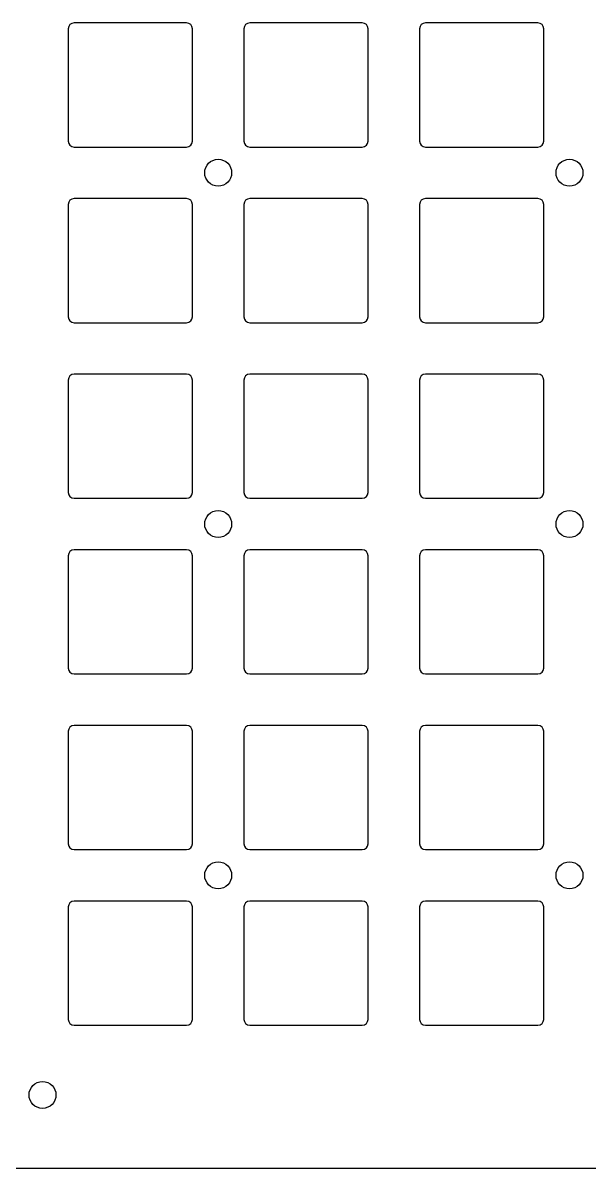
# Model space of a CAD drawing. Header units: millimetres. Extents: x -12 to 188, y -12 to 188.
# Drawn here: x 85.8 to 134.2, y -12.5 to 85.3 of the extents above; entities that cross this region are included whole.
import ezdxf

# ---------------------------------------------------------------- set-up
doc = ezdxf.new("R2010")
doc.units = ezdxf.units.MM
doc.layers.add('Body', color=7, linetype='CONTINUOUS')

msp = doc.modelspace()

# ---------------------------------------------------------------- linework, layer by layer
at = {"layer": 'Body'}
for p, q in [((99.8, 85.3), (90.2, 85.3)), ((99.8, 85.3, -3), (90.2, 85.3, -3)), ((90.2, 85.3), (90.2, 85.3, -3)), ((99.8, 85.3), (90.2, 85.3)), ((90.2, 85.3), (90.2, 85.3, -3)), ((99.8, 85.3, -3), (90.2, 85.3, -3)), ((99.8, 85.3), (99.8, 85.3, -3)), ((99.8, 85.3), (99.8, 85.3, -3)), ((114.8, 85.3), (105.2, 85.3)), ((114.8, 85.3, -3), (105.2, 85.3, -3)), ((105.2, 85.3), (105.2, 85.3, -3)), ((114.8, 85.3), (105.2, 85.3)), ((105.2, 85.3), (105.2, 85.3, -3)), ((114.8, 85.3, -3), (105.2, 85.3, -3)), ((114.8, 85.3), (114.8, 85.3, -3)), ((114.8, 85.3), (114.8, 85.3, -3)), ((129.8, 85.3), (120.2, 85.3)), ((129.8, 85.3, -3), (120.2, 85.3, -3)), ((120.2, 85.3), (120.2, 85.3, -3)), ((129.8, 85.3), (120.2, 85.3)), ((120.2, 85.3), (120.2, 85.3, -3)), ((129.8, 85.3, -3), (120.2, 85.3, -3)), ((129.8, 85.3), (129.8, 85.3, -3)), ((129.8, 85.3), (129.8, 85.3, -3)), ((89.7, 84.8), (89.7, 75.2)), ((89.7, 84.8, -3), (89.7, 75.2, -3)), ((89.7, 84.8), (89.7, 75.2)), ((89.7, 84.8, -3), (89.7, 75.2, -3)), ((89.7, 84.8), (89.7, 84.8, -3)), ((89.7, 84.8), (89.7, 84.8, -3)), ((100.3, 75.2), (100.3, 84.8)), ((100.3, 75.2, -3), (100.3, 84.8, -3)), ((100.3, 75.2), (100.3, 84.8)), ((100.3, 84.8), (100.3, 84.8, -3)), ((100.3, 75.2, -3), (100.3, 84.8, -3)), ((100.3, 84.8), (100.3, 84.8, -3)), ((104.7, 84.8), (104.7, 75.2)), ((104.7, 84.8, -3), (104.7, 75.2, -3)), ((104.7, 84.8), (104.7, 75.2)), ((104.7, 84.8, -3), (104.7, 75.2, -3)), ((104.7, 84.8), (104.7, 84.8, -3)), ((104.7, 84.8), (104.7, 84.8, -3)), ((115.3, 75.2), (115.3, 84.8)), ((115.3, 75.2, -3), (115.3, 84.8, -3)), ((115.3, 75.2), (115.3, 84.8)), ((115.3, 84.8), (115.3, 84.8, -3)), ((115.3, 75.2, -3), (115.3, 84.8, -3)), ((115.3, 84.8), (115.3, 84.8, -3)), ((119.7, 84.8), (119.7, 75.2)), ((119.7, 84.8, -3), (119.7, 75.2, -3)), ((119.7, 84.8), (119.7, 75.2)), ((119.7, 84.8, -3), (119.7, 75.2, -3)), ((119.7, 84.8), (119.7, 84.8, -3)), ((119.7, 84.8), (119.7, 84.8, -3)), ((130.3, 75.2), (130.3, 84.8)), ((130.3, 75.2, -3), (130.3, 84.8, -3)), ((130.3, 75.2), (130.3, 84.8)), ((130.3, 84.8), (130.3, 84.8, -3)), ((130.3, 75.2, -3), (130.3, 84.8, -3)), ((130.3, 84.8), (130.3, 84.8, -3)), ((89.7, 75.2), (89.7, 75.2, -3)), ((89.7, 75.2), (89.7, 75.2, -3)), ((90.2, 74.7), (99.8, 74.7)), ((90.2, 74.7, -3), (99.8, 74.7, -3)), ((90.2, 74.7), (99.8, 74.7)), ((90.2, 74.7, -3), (99.8, 74.7, -3)), ((90.2, 74.7), (90.2, 74.7, -3)), ((90.2, 74.7), (90.2, 74.7, -3)), ((99.8, 74.7), (99.8, 74.7, -3)), ((99.8, 74.7), (99.8, 74.7, -3)), ((100.3, 75.2), (100.3, 75.2, -3)), ((100.3, 75.2), (100.3, 75.2, -3)), ((104.7, 75.2), (104.7, 75.2, -3)), ((104.7, 75.2), (104.7, 75.2, -3)), ((105.2, 74.7), (114.8, 74.7)), ((105.2, 74.7, -3), (114.8, 74.7, -3)), ((105.2, 74.7), (114.8, 74.7)), ((105.2, 74.7, -3), (114.8, 74.7, -3)), ((105.2, 74.7), (105.2, 74.7, -3)), ((105.2, 74.7), (105.2, 74.7, -3)), ((114.8, 74.7), (114.8, 74.7, -3)), ((114.8, 74.7), (114.8, 74.7, -3)), ((115.3, 75.2), (115.3, 75.2, -3)), ((115.3, 75.2), (115.3, 75.2, -3)), ((119.7, 75.2), (119.7, 75.2, -3)), ((119.7, 75.2), (119.7, 75.2, -3)), ((120.2, 74.7), (129.8, 74.7)), ((120.2, 74.7, -3), (129.8, 74.7, -3)), ((120.2, 74.7), (129.8, 74.7)), ((120.2, 74.7, -3), (129.8, 74.7, -3)), ((120.2, 74.7), (120.2, 74.7, -3)), ((120.2, 74.7), (120.2, 74.7, -3)), ((129.8, 74.7), (129.8, 74.7, -3)), ((129.8, 74.7), (129.8, 74.7, -3)), ((130.3, 75.2), (130.3, 75.2, -3)), ((130.3, 75.2), (130.3, 75.2, -3)), ((103.65, 72.5), (103.65, 72.5, -3)), ((103.65, 72.5), (103.65, 72.5, -3)), ((133.65, 72.5), (133.65, 72.5, -3)), ((133.65, 72.5), (133.65, 72.5, -3)), ((89.7, 69.8), (89.7, 60.2)), ((89.7, 69.8, -3), (89.7, 60.2, -3)), ((89.7, 69.8), (89.7, 60.2)), ((89.7, 69.8, -3), (89.7, 60.2, -3)), ((89.7, 69.8), (89.7, 69.8, -3)), ((89.7, 69.8), (89.7, 69.8, -3)), ((99.8, 70.3), (90.2, 70.3)), ((99.8, 70.3, -3), (90.2, 70.3, -3)), ((90.2, 70.3), (90.2, 70.3, -3)), ((99.8, 70.3), (90.2, 70.3)), ((90.2, 70.3), (90.2, 70.3, -3)), ((99.8, 70.3, -3), (90.2, 70.3, -3)), ((99.8, 70.3), (99.8, 70.3, -3)), ((99.8, 70.3), (99.8, 70.3, -3)), ((100.3, 60.2), (100.3, 69.8)), ((100.3, 60.2, -3), (100.3, 69.8, -3)), ((100.3, 60.2), (100.3, 69.8)), ((100.3, 69.8), (100.3, 69.8, -3)), ((100.3, 60.2, -3), (100.3, 69.8, -3)), ((100.3, 69.8), (100.3, 69.8, -3)), ((104.7, 69.8), (104.7, 60.2)), ((104.7, 69.8, -3), (104.7, 60.2, -3)), ((104.7, 69.8), (104.7, 60.2)), ((104.7, 69.8, -3), (104.7, 60.2, -3)), ((104.7, 69.8), (104.7, 69.8, -3)), ((104.7, 69.8), (104.7, 69.8, -3)), ((114.8, 70.3), (105.2, 70.3)), ((114.8, 70.3, -3), (105.2, 70.3, -3)), ((105.2, 70.3), (105.2, 70.3, -3)), ((114.8, 70.3), (105.2, 70.3)), ((105.2, 70.3), (105.2, 70.3, -3)), ((114.8, 70.3, -3), (105.2, 70.3, -3)), ((114.8, 70.3), (114.8, 70.3, -3)), ((114.8, 70.3), (114.8, 70.3, -3)), ((115.3, 60.2), (115.3, 69.8)), ((115.3, 60.2, -3), (115.3, 69.8, -3)), ((115.3, 60.2), (115.3, 69.8)), ((115.3, 69.8), (115.3, 69.8, -3)), ((115.3, 60.2, -3), (115.3, 69.8, -3)), ((115.3, 69.8), (115.3, 69.8, -3)), ((119.7, 69.8), (119.7, 60.2)), ((119.7, 69.8, -3), (119.7, 60.2, -3)), ((119.7, 69.8), (119.7, 60.2)), ((119.7, 69.8, -3), (119.7, 60.2, -3)), ((119.7, 69.8), (119.7, 69.8, -3)), ((119.7, 69.8), (119.7, 69.8, -3)), ((129.8, 70.3), (120.2, 70.3)), ((129.8, 70.3, -3), (120.2, 70.3, -3)), ((120.2, 70.3), (120.2, 70.3, -3)), ((129.8, 70.3), (120.2, 70.3)), ((120.2, 70.3), (120.2, 70.3, -3)), ((129.8, 70.3, -3), (120.2, 70.3, -3)), ((129.8, 70.3), (129.8, 70.3, -3)), ((129.8, 70.3), (129.8, 70.3, -3)), ((130.3, 60.2), (130.3, 69.8)), ((130.3, 60.2, -3), (130.3, 69.8, -3)), ((130.3, 60.2), (130.3, 69.8)), ((130.3, 69.8), (130.3, 69.8, -3)), ((130.3, 60.2, -3), (130.3, 69.8, -3)), ((130.3, 69.8), (130.3, 69.8, -3)), ((89.7, 60.2), (89.7, 60.2, -3)), ((89.7, 60.2), (89.7, 60.2, -3)), ((90.2, 59.7), (99.8, 59.7)), ((90.2, 59.7, -3), (99.8, 59.7, -3)), ((90.2, 59.7), (99.8, 59.7)), ((90.2, 59.7, -3), (99.8, 59.7, -3)), ((90.2, 59.7), (90.2, 59.7, -3)), ((90.2, 59.7), (90.2, 59.7, -3)), ((99.8, 59.7), (99.8, 59.7, -3)), ((99.8, 59.7), (99.8, 59.7, -3)), ((100.3, 60.2), (100.3, 60.2, -3)), ((100.3, 60.2), (100.3, 60.2, -3)), ((104.7, 60.2), (104.7, 60.2, -3)), ((104.7, 60.2), (104.7, 60.2, -3)), ((105.2, 59.7), (114.8, 59.7)), ((105.2, 59.7, -3), (114.8, 59.7, -3)), ((105.2, 59.7), (114.8, 59.7)), ((105.2, 59.7, -3), (114.8, 59.7, -3)), ((105.2, 59.7), (105.2, 59.7, -3)), ((105.2, 59.7), (105.2, 59.7, -3)), ((114.8, 59.7), (114.8, 59.7, -3)), ((114.8, 59.7), (114.8, 59.7, -3)), ((115.3, 60.2), (115.3, 60.2, -3)), ((115.3, 60.2), (115.3, 60.2, -3)), ((119.7, 60.2), (119.7, 60.2, -3)), ((119.7, 60.2), (119.7, 60.2, -3)), ((120.2, 59.7), (129.8, 59.7)), ((120.2, 59.7, -3), (129.8, 59.7, -3)), ((120.2, 59.7), (129.8, 59.7)), ((120.2, 59.7, -3), (129.8, 59.7, -3)), ((120.2, 59.7), (120.2, 59.7, -3)), ((120.2, 59.7), (120.2, 59.7, -3)), ((129.8, 59.7), (129.8, 59.7, -3)), ((129.8, 59.7), (129.8, 59.7, -3)), ((130.3, 60.2), (130.3, 60.2, -3)), ((130.3, 60.2), (130.3, 60.2, -3)), ((89.7, 54.8), (89.7, 45.2)), ((89.7, 54.8, -3), (89.7, 45.2, -3)), ((89.7, 54.8), (89.7, 45.2)), ((89.7, 54.8, -3), (89.7, 45.2, -3)), ((89.7, 54.8), (89.7, 54.8, -3)), ((89.7, 54.8), (89.7, 54.8, -3)), ((99.8, 55.3), (90.2, 55.3)), ((99.8, 55.3, -3), (90.2, 55.3, -3)), ((90.2, 55.3), (90.2, 55.3, -3)), ((99.8, 55.3), (90.2, 55.3)), ((90.2, 55.3), (90.2, 55.3, -3)), ((99.8, 55.3, -3), (90.2, 55.3, -3)), ((99.8, 55.3), (99.8, 55.3, -3)), ((99.8, 55.3), (99.8, 55.3, -3)), ((100.3, 45.2), (100.3, 54.8)), ((100.3, 45.2, -3), (100.3, 54.8, -3)), ((100.3, 45.2), (100.3, 54.8)), ((100.3, 54.8), (100.3, 54.8, -3)), ((100.3, 45.2, -3), (100.3, 54.8, -3)), ((100.3, 54.8), (100.3, 54.8, -3)), ((104.7, 54.8), (104.7, 45.2)), ((104.7, 54.8, -3), (104.7, 45.2, -3)), ((104.7, 54.8), (104.7, 45.2)), ((104.7, 54.8, -3), (104.7, 45.2, -3)), ((104.7, 54.8), (104.7, 54.8, -3)), ((104.7, 54.8), (104.7, 54.8, -3)), ((114.8, 55.3), (105.2, 55.3)), ((114.8, 55.3, -3), (105.2, 55.3, -3)), ((105.2, 55.3), (105.2, 55.3, -3)), ((114.8, 55.3), (105.2, 55.3)), ((105.2, 55.3), (105.2, 55.3, -3)), ((114.8, 55.3, -3), (105.2, 55.3, -3)), ((114.8, 55.3), (114.8, 55.3, -3)), ((114.8, 55.3), (114.8, 55.3, -3)), ((115.3, 45.2), (115.3, 54.8)), ((115.3, 45.2, -3), (115.3, 54.8, -3)), ((115.3, 45.2), (115.3, 54.8)), ((115.3, 54.8), (115.3, 54.8, -3)), ((115.3, 45.2, -3), (115.3, 54.8, -3)), ((115.3, 54.8), (115.3, 54.8, -3)), ((119.7, 54.8), (119.7, 45.2)), ((119.7, 54.8, -3), (119.7, 45.2, -3)), ((119.7, 54.8), (119.7, 45.2)), ((119.7, 54.8, -3), (119.7, 45.2, -3)), ((119.7, 54.8), (119.7, 54.8, -3)), ((119.7, 54.8), (119.7, 54.8, -3)), ((129.8, 55.3), (120.2, 55.3)), ((129.8, 55.3, -3), (120.2, 55.3, -3)), ((120.2, 55.3), (120.2, 55.3, -3)), ((129.8, 55.3), (120.2, 55.3)), ((120.2, 55.3), (120.2, 55.3, -3)), ((129.8, 55.3, -3), (120.2, 55.3, -3)), ((129.8, 55.3), (129.8, 55.3, -3)), ((129.8, 55.3), (129.8, 55.3, -3)), ((130.3, 45.2), (130.3, 54.8)), ((130.3, 45.2, -3), (130.3, 54.8, -3)), ((130.3, 45.2), (130.3, 54.8)), ((130.3, 54.8), (130.3, 54.8, -3)), ((130.3, 45.2, -3), (130.3, 54.8, -3)), ((130.3, 54.8), (130.3, 54.8, -3)), ((89.7, 45.2), (89.7, 45.2, -3)), ((89.7, 45.2), (89.7, 45.2, -3)), ((100.3, 45.2), (100.3, 45.2, -3)), ((100.3, 45.2), (100.3, 45.2, -3)), ((104.7, 45.2), (104.7, 45.2, -3)), ((104.7, 45.2), (104.7, 45.2, -3)), ((115.3, 45.2), (115.3, 45.2, -3)), ((115.3, 45.2), (115.3, 45.2, -3)), ((119.7, 45.2), (119.7, 45.2, -3)), ((119.7, 45.2), (119.7, 45.2, -3)), ((130.3, 45.2), (130.3, 45.2, -3)), ((130.3, 45.2), (130.3, 45.2, -3)), ((90.2, 44.7), (99.8, 44.7)), ((90.2, 44.7, -3), (99.8, 44.7, -3)), ((90.2, 44.7), (99.8, 44.7)), ((90.2, 44.7, -3), (99.8, 44.7, -3)), ((90.2, 44.7), (90.2, 44.7, -3)), ((90.2, 44.7), (90.2, 44.7, -3)), ((99.8, 44.7), (99.8, 44.7, -3)), ((99.8, 44.7), (99.8, 44.7, -3)), ((105.2, 44.7), (114.8, 44.7)), ((105.2, 44.7, -3), (114.8, 44.7, -3)), ((105.2, 44.7), (114.8, 44.7)), ((105.2, 44.7, -3), (114.8, 44.7, -3)), ((105.2, 44.7), (105.2, 44.7, -3)), ((105.2, 44.7), (105.2, 44.7, -3)), ((114.8, 44.7), (114.8, 44.7, -3)), ((114.8, 44.7), (114.8, 44.7, -3)), ((120.2, 44.7), (129.8, 44.7)), ((120.2, 44.7, -3), (129.8, 44.7, -3)), ((120.2, 44.7), (129.8, 44.7)), ((120.2, 44.7, -3), (129.8, 44.7, -3)), ((120.2, 44.7), (120.2, 44.7, -3)), ((120.2, 44.7), (120.2, 44.7, -3)), ((129.8, 44.7), (129.8, 44.7, -3)), ((129.8, 44.7), (129.8, 44.7, -3)), ((103.65, 42.5), (103.65, 42.5, -3)), ((103.65, 42.5), (103.65, 42.5, -3)), ((133.65, 42.5), (133.65, 42.5, -3)), ((133.65, 42.5), (133.65, 42.5, -3)), ((99.8, 40.3), (90.2, 40.3)), ((99.8, 40.3, -3), (90.2, 40.3, -3)), ((90.2, 40.3), (90.2, 40.3, -3)), ((99.8, 40.3), (90.2, 40.3)), ((90.2, 40.3), (90.2, 40.3, -3)), ((99.8, 40.3, -3), (90.2, 40.3, -3)), ((99.8, 40.3), (99.8, 40.3, -3)), ((99.8, 40.3), (99.8, 40.3, -3)), ((114.8, 40.3), (105.2, 40.3)), ((114.8, 40.3, -3), (105.2, 40.3, -3)), ((105.2, 40.3), (105.2, 40.3, -3)), ((114.8, 40.3), (105.2, 40.3)), ((105.2, 40.3), (105.2, 40.3, -3)), ((114.8, 40.3, -3), (105.2, 40.3, -3)), ((114.8, 40.3), (114.8, 40.3, -3)), ((114.8, 40.3), (114.8, 40.3, -3)), ((129.8, 40.3), (120.2, 40.3)), ((129.8, 40.3, -3), (120.2, 40.3, -3)), ((120.2, 40.3), (120.2, 40.3, -3)), ((129.8, 40.3), (120.2, 40.3)), ((120.2, 40.3), (120.2, 40.3, -3)), ((129.8, 40.3, -3), (120.2, 40.3, -3)), ((129.8, 40.3), (129.8, 40.3, -3)), ((129.8, 40.3), (129.8, 40.3, -3)), ((89.7, 39.8), (89.7, 30.2)), ((89.7, 39.8, -3), (89.7, 30.2, -3)), ((89.7, 39.8), (89.7, 30.2)), ((89.7, 39.8, -3), (89.7, 30.2, -3)), ((89.7, 39.8), (89.7, 39.8, -3)), ((89.7, 39.8), (89.7, 39.8, -3)), ((100.3, 30.2), (100.3, 39.8)), ((100.3, 30.2, -3), (100.3, 39.8, -3)), ((100.3, 30.2), (100.3, 39.8)), ((100.3, 39.8), (100.3, 39.8, -3)), ((100.3, 30.2, -3), (100.3, 39.8, -3)), ((100.3, 39.8), (100.3, 39.8, -3)), ((104.7, 39.8), (104.7, 30.2)), ((104.7, 39.8, -3), (104.7, 30.2, -3)), ((104.7, 39.8), (104.7, 30.2)), ((104.7, 39.8, -3), (104.7, 30.2, -3)), ((104.7, 39.8), (104.7, 39.8, -3)), ((104.7, 39.8), (104.7, 39.8, -3)), ((115.3, 30.2), (115.3, 39.8)), ((115.3, 30.2, -3), (115.3, 39.8, -3)), ((115.3, 30.2), (115.3, 39.8)), ((115.3, 39.8), (115.3, 39.8, -3)), ((115.3, 30.2, -3), (115.3, 39.8, -3)), ((115.3, 39.8), (115.3, 39.8, -3)), ((119.7, 39.8), (119.7, 30.2)), ((119.7, 39.8, -3), (119.7, 30.2, -3)), ((119.7, 39.8), (119.7, 30.2)), ((119.7, 39.8, -3), (119.7, 30.2, -3)), ((119.7, 39.8), (119.7, 39.8, -3)), ((119.7, 39.8), (119.7, 39.8, -3)), ((130.3, 30.2), (130.3, 39.8)), ((130.3, 30.2, -3), (130.3, 39.8, -3)), ((130.3, 30.2), (130.3, 39.8)), ((130.3, 39.8), (130.3, 39.8, -3)), ((130.3, 30.2, -3), (130.3, 39.8, -3)), ((130.3, 39.8), (130.3, 39.8, -3)), ((89.7, 30.2), (89.7, 30.2, -3)), ((89.7, 30.2), (89.7, 30.2, -3)), ((90.2, 29.7), (99.8, 29.7)), ((90.2, 29.7, -3), (99.8, 29.7, -3)), ((90.2, 29.7), (99.8, 29.7)), ((90.2, 29.7, -3), (99.8, 29.7, -3)), ((90.2, 29.7), (90.2, 29.7, -3)), ((90.2, 29.7), (90.2, 29.7, -3)), ((99.8, 29.7), (99.8, 29.7, -3)), ((99.8, 29.7), (99.8, 29.7, -3)), ((100.3, 30.2), (100.3, 30.2, -3)), ((100.3, 30.2), (100.3, 30.2, -3)), ((104.7, 30.2), (104.7, 30.2, -3)), ((104.7, 30.2), (104.7, 30.2, -3)), ((105.2, 29.7), (114.8, 29.7)), ((105.2, 29.7, -3), (114.8, 29.7, -3)), ((105.2, 29.7), (114.8, 29.7)), ((105.2, 29.7, -3), (114.8, 29.7, -3)), ((105.2, 29.7), (105.2, 29.7, -3)), ((105.2, 29.7), (105.2, 29.7, -3)), ((114.8, 29.7), (114.8, 29.7, -3)), ((114.8, 29.7), (114.8, 29.7, -3)), ((115.3, 30.2), (115.3, 30.2, -3)), ((115.3, 30.2), (115.3, 30.2, -3)), ((119.7, 30.2), (119.7, 30.2, -3)), ((119.7, 30.2), (119.7, 30.2, -3)), ((120.2, 29.7), (129.8, 29.7)), ((120.2, 29.7, -3), (129.8, 29.7, -3)), ((120.2, 29.7), (129.8, 29.7)), ((120.2, 29.7, -3), (129.8, 29.7, -3)), ((120.2, 29.7), (120.2, 29.7, -3)), ((120.2, 29.7), (120.2, 29.7, -3)), ((129.8, 29.7), (129.8, 29.7, -3)), ((129.8, 29.7), (129.8, 29.7, -3)), ((130.3, 30.2), (130.3, 30.2, -3)), ((130.3, 30.2), (130.3, 30.2, -3)), ((89.7, 24.8), (89.7, 15.2)), ((89.7, 24.8, -3), (89.7, 15.2, -3)), ((89.7, 24.8), (89.7, 15.2)), ((89.7, 24.8, -3), (89.7, 15.2, -3)), ((89.7, 24.8), (89.7, 24.8, -3)), ((89.7, 24.8), (89.7, 24.8, -3)), ((99.8, 25.3), (90.2, 25.3)), ((99.8, 25.3, -3), (90.2, 25.3, -3)), ((90.2, 25.3), (90.2, 25.3, -3)), ((99.8, 25.3), (90.2, 25.3)), ((90.2, 25.3), (90.2, 25.3, -3)), ((99.8, 25.3, -3), (90.2, 25.3, -3)), ((99.8, 25.3), (99.8, 25.3, -3)), ((99.8, 25.3), (99.8, 25.3, -3)), ((100.3, 15.2), (100.3, 24.8)), ((100.3, 15.2, -3), (100.3, 24.8, -3)), ((100.3, 15.2), (100.3, 24.8)), ((100.3, 24.8), (100.3, 24.8, -3)), ((100.3, 15.2, -3), (100.3, 24.8, -3)), ((100.3, 24.8), (100.3, 24.8, -3)), ((104.7, 24.8), (104.7, 15.2)), ((104.7, 24.8, -3), (104.7, 15.2, -3)), ((104.7, 24.8), (104.7, 15.2)), ((104.7, 24.8, -3), (104.7, 15.2, -3)), ((104.7, 24.8), (104.7, 24.8, -3)), ((104.7, 24.8), (104.7, 24.8, -3)), ((114.8, 25.3), (105.2, 25.3)), ((114.8, 25.3, -3), (105.2, 25.3, -3)), ((105.2, 25.3), (105.2, 25.3, -3)), ((114.8, 25.3), (105.2, 25.3)), ((105.2, 25.3), (105.2, 25.3, -3)), ((114.8, 25.3, -3), (105.2, 25.3, -3)), ((114.8, 25.3), (114.8, 25.3, -3)), ((114.8, 25.3), (114.8, 25.3, -3)), ((115.3, 15.2), (115.3, 24.8)), ((115.3, 15.2, -3), (115.3, 24.8, -3)), ((115.3, 15.2), (115.3, 24.8)), ((115.3, 24.8), (115.3, 24.8, -3)), ((115.3, 15.2, -3), (115.3, 24.8, -3)), ((115.3, 24.8), (115.3, 24.8, -3)), ((119.7, 24.8), (119.7, 15.2)), ((119.7, 24.8, -3), (119.7, 15.2, -3)), ((119.7, 24.8), (119.7, 15.2)), ((119.7, 24.8, -3), (119.7, 15.2, -3)), ((119.7, 24.8), (119.7, 24.8, -3)), ((119.7, 24.8), (119.7, 24.8, -3)), ((129.8, 25.3), (120.2, 25.3)), ((129.8, 25.3, -3), (120.2, 25.3, -3)), ((120.2, 25.3), (120.2, 25.3, -3)), ((129.8, 25.3), (120.2, 25.3)), ((120.2, 25.3), (120.2, 25.3, -3)), ((129.8, 25.3, -3), (120.2, 25.3, -3)), ((129.8, 25.3), (129.8, 25.3, -3)), ((129.8, 25.3), (129.8, 25.3, -3)), ((130.3, 15.2), (130.3, 24.8)), ((130.3, 15.2, -3), (130.3, 24.8, -3)), ((130.3, 15.2), (130.3, 24.8)), ((130.3, 24.8), (130.3, 24.8, -3)), ((130.3, 15.2, -3), (130.3, 24.8, -3)), ((130.3, 24.8), (130.3, 24.8, -3)), ((89.7, 15.2), (89.7, 15.2, -3)), ((89.7, 15.2), (89.7, 15.2, -3)), ((90.2, 14.7), (99.8, 14.7)), ((90.2, 14.7, -3), (99.8, 14.7, -3)), ((90.2, 14.7), (99.8, 14.7)), ((90.2, 14.7, -3), (99.8, 14.7, -3)), ((90.2, 14.7), (90.2, 14.7, -3)), ((90.2, 14.7), (90.2, 14.7, -3)), ((99.8, 14.7), (99.8, 14.7, -3)), ((99.8, 14.7), (99.8, 14.7, -3)), ((100.3, 15.2), (100.3, 15.2, -3)), ((100.3, 15.2), (100.3, 15.2, -3)), ((104.7, 15.2), (104.7, 15.2, -3)), ((104.7, 15.2), (104.7, 15.2, -3)), ((105.2, 14.7), (114.8, 14.7)), ((105.2, 14.7, -3), (114.8, 14.7, -3)), ((105.2, 14.7), (114.8, 14.7)), ((105.2, 14.7, -3), (114.8, 14.7, -3)), ((105.2, 14.7), (105.2, 14.7, -3)), ((105.2, 14.7), (105.2, 14.7, -3)), ((114.8, 14.7), (114.8, 14.7, -3)), ((114.8, 14.7), (114.8, 14.7, -3)), ((115.3, 15.2), (115.3, 15.2, -3)), ((115.3, 15.2), (115.3, 15.2, -3)), ((119.7, 15.2), (119.7, 15.2, -3)), ((119.7, 15.2), (119.7, 15.2, -3)), ((120.2, 14.7), (129.8, 14.7)), ((120.2, 14.7, -3), (129.8, 14.7, -3)), ((120.2, 14.7), (129.8, 14.7)), ((120.2, 14.7, -3), (129.8, 14.7, -3)), ((120.2, 14.7), (120.2, 14.7, -3)), ((120.2, 14.7), (120.2, 14.7, -3)), ((129.8, 14.7), (129.8, 14.7, -3)), ((129.8, 14.7), (129.8, 14.7, -3)), ((130.3, 15.2), (130.3, 15.2, -3)), ((130.3, 15.2), (130.3, 15.2, -3)), ((103.65, 12.5), (103.65, 12.5, -3)), ((103.65, 12.5), (103.65, 12.5, -3)), ((133.65, 12.5), (133.65, 12.5, -3)), ((133.65, 12.5), (133.65, 12.5, -3)), ((89.7, 9.8), (89.7, 0.2)), ((89.7, 9.8, -3), (89.7, 0.2, -3)), ((89.7, 9.8), (89.7, 0.2)), ((89.7, 9.8, -3), (89.7, 0.2, -3)), ((89.7, 9.8), (89.7, 9.8, -3)), ((89.7, 9.8), (89.7, 9.8, -3)), ((99.8, 10.3), (90.2, 10.3)), ((99.8, 10.3, -3), (90.2, 10.3, -3)), ((90.2, 10.3), (90.2, 10.3, -3)), ((99.8, 10.3), (90.2, 10.3)), ((90.2, 10.3), (90.2, 10.3, -3)), ((99.8, 10.3, -3), (90.2, 10.3, -3)), ((99.8, 10.3), (99.8, 10.3, -3)), ((99.8, 10.3), (99.8, 10.3, -3)), ((100.3, 0.2), (100.3, 9.8)), ((100.3, 0.2, -3), (100.3, 9.8, -3)), ((100.3, 0.2), (100.3, 9.8)), ((100.3, 9.8), (100.3, 9.8, -3)), ((100.3, 0.2, -3), (100.3, 9.8, -3)), ((100.3, 9.8), (100.3, 9.8, -3)), ((104.7, 9.8), (104.7, 0.2)), ((104.7, 9.8, -3), (104.7, 0.2, -3)), ((104.7, 9.8), (104.7, 0.2)), ((104.7, 9.8, -3), (104.7, 0.2, -3)), ((104.7, 9.8), (104.7, 9.8, -3)), ((104.7, 9.8), (104.7, 9.8, -3)), ((114.8, 10.3), (105.2, 10.3)), ((114.8, 10.3, -3), (105.2, 10.3, -3)), ((105.2, 10.3), (105.2, 10.3, -3)), ((114.8, 10.3), (105.2, 10.3)), ((105.2, 10.3), (105.2, 10.3, -3)), ((114.8, 10.3, -3), (105.2, 10.3, -3)), ((114.8, 10.3), (114.8, 10.3, -3)), ((114.8, 10.3), (114.8, 10.3, -3)), ((115.3, 0.2), (115.3, 9.8)), ((115.3, 0.2, -3), (115.3, 9.8, -3)), ((115.3, 0.2), (115.3, 9.8)), ((115.3, 9.8), (115.3, 9.8, -3)), ((115.3, 0.2, -3), (115.3, 9.8, -3)), ((115.3, 9.8), (115.3, 9.8, -3)), ((119.7, 9.8), (119.7, 0.2)), ((119.7, 9.8, -3), (119.7, 0.2, -3)), ((119.7, 9.8), (119.7, 0.2)), ((119.7, 9.8, -3), (119.7, 0.2, -3)), ((119.7, 9.8), (119.7, 9.8, -3)), ((119.7, 9.8), (119.7, 9.8, -3)), ((129.8, 10.3), (120.2, 10.3)), ((129.8, 10.3, -3), (120.2, 10.3, -3)), ((120.2, 10.3), (120.2, 10.3, -3)), ((129.8, 10.3), (120.2, 10.3)), ((120.2, 10.3), (120.2, 10.3, -3)), ((129.8, 10.3, -3), (120.2, 10.3, -3)), ((129.8, 10.3), (129.8, 10.3, -3)), ((129.8, 10.3), (129.8, 10.3, -3)), ((130.3, 0.2), (130.3, 9.8)), ((130.3, 0.2, -3), (130.3, 9.8, -3)), ((130.3, 0.2), (130.3, 9.8)), ((130.3, 9.8), (130.3, 9.8, -3)), ((130.3, 0.2, -3), (130.3, 9.8, -3)), ((130.3, 9.8), (130.3, 9.8, -3)), ((89.7, 0.2), (89.7, 0.2, -3)), ((89.7, 0.2), (89.7, 0.2, -3)), ((100.3, 0.2), (100.3, 0.2, -3)), ((100.3, 0.2), (100.3, 0.2, -3)), ((104.7, 0.2), (104.7, 0.2, -3)), ((104.7, 0.2), (104.7, 0.2, -3)), ((115.3, 0.2), (115.3, 0.2, -3)), ((115.3, 0.2), (115.3, 0.2, -3)), ((119.7, 0.2), (119.7, 0.2, -3)), ((119.7, 0.2), (119.7, 0.2, -3)), ((130.3, 0.2), (130.3, 0.2, -3)), ((130.3, 0.2), (130.3, 0.2, -3)), ((90.2, -0.3), (99.8, -0.3)), ((90.2, -0.3, -3), (99.8, -0.3, -3)), ((90.2, -0.3), (99.8, -0.3)), ((90.2, -0.3, -3), (99.8, -0.3, -3)), ((90.2, -0.3), (90.2, -0.3, -3)), ((90.2, -0.3), (90.2, -0.3, -3)), ((99.8, -0.3), (99.8, -0.3, -3)), ((99.8, -0.3), (99.8, -0.3, -3)), ((105.2, -0.3), (114.8, -0.3)), ((105.2, -0.3, -3), (114.8, -0.3, -3)), ((105.2, -0.3), (114.8, -0.3)), ((105.2, -0.3, -3), (114.8, -0.3, -3)), ((105.2, -0.3), (105.2, -0.3, -3)), ((105.2, -0.3), (105.2, -0.3, -3)), ((114.8, -0.3), (114.8, -0.3, -3)), ((114.8, -0.3), (114.8, -0.3, -3)), ((120.2, -0.3), (129.8, -0.3)), ((120.2, -0.3, -3), (129.8, -0.3, -3)), ((120.2, -0.3), (129.8, -0.3)), ((120.2, -0.3, -3), (129.8, -0.3, -3)), ((120.2, -0.3), (120.2, -0.3, -3)), ((120.2, -0.3), (120.2, -0.3, -3)), ((129.8, -0.3), (129.8, -0.3, -3)), ((129.8, -0.3), (129.8, -0.3, -3)), ((88.65, -6.25), (88.65, -6.25, -3)), ((88.65, -6.25), (88.65, -6.25, -3)), ((-6.25, -12.5), (181.25, -12.5)), ((-6.25, -12.5, -3), (181.25, -12.5, -3)), ((-6.25, -12.5), (181.25, -12.5)), ((-6.25, -12.5, -3), (181.25, -12.5, -3))]:
    msp.add_line(p, q, dxfattribs=at)
for centre in [(102.5, 72.5), (102.5, 72.5), (102.5, 72.5), (102.5, 72.5), (132.5, 72.5), (132.5, 72.5), (132.5, 72.5), (132.5, 72.5), (102.5, 42.5), (102.5, 42.5), (102.5, 42.5), (102.5, 42.5), (132.5, 42.5), (132.5, 42.5), (132.5, 42.5), (132.5, 42.5), (102.5, 12.5), (102.5, 12.5), (102.5, 12.5), (102.5, 12.5), (132.5, 12.5), (132.5, 12.5), (132.5, 12.5), (132.5, 12.5), (87.5, -6.25), (87.5, -6.25), (87.5, -6.25), (87.5, -6.25)]:
    msp.add_circle(centre, 1.15, dxfattribs=at)
for centre, start, end in [((90.2, 84.8), 90, 180), ((90.2, 84.8, -3), 90, 180), ((90.2, 84.8), 90, 180), ((90.2, 84.8, -3), 90, 180), ((99.8, 84.8), 0, 90), ((99.8, 84.8, -3), 0, 90), ((99.8, 84.8), 0, 90), ((99.8, 84.8, -3), 0, 90), ((105.2, 84.8), 90, 180), ((105.2, 84.8, -3), 90, 180), ((105.2, 84.8), 90, 180), ((105.2, 84.8, -3), 90, 180), ((114.8, 84.8), 0, 90), ((114.8, 84.8, -3), 0, 90), ((114.8, 84.8), 0, 90), ((114.8, 84.8, -3), 0, 90), ((120.2, 84.8), 90, 180), ((120.2, 84.8, -3), 90, 180), ((120.2, 84.8), 90, 180), ((120.2, 84.8, -3), 90, 180), ((129.8, 84.8), 0, 90), ((129.8, 84.8, -3), 0, 90), ((129.8, 84.8), 0, 90), ((129.8, 84.8, -3), 0, 90), ((90.2, 75.2), 180, -90), ((90.2, 75.2, -3), 180, -90), ((90.2, 75.2), 180, -90), ((90.2, 75.2, -3), 180, -90), ((99.8, 75.2), -90, 0), ((99.8, 75.2, -3), -90, 0), ((99.8, 75.2), -90, 0), ((99.8, 75.2, -3), -90, 0), ((105.2, 75.2), 180, -90), ((105.2, 75.2, -3), 180, -90), ((105.2, 75.2), 180, -90), ((105.2, 75.2, -3), 180, -90), ((114.8, 75.2), -90, 0), ((114.8, 75.2, -3), -90, 0), ((114.8, 75.2), -90, 0), ((114.8, 75.2, -3), -90, 0), ((120.2, 75.2), 180, -90), ((120.2, 75.2, -3), 180, -90), ((120.2, 75.2), 180, -90), ((120.2, 75.2, -3), 180, -90), ((129.8, 75.2), -90, 0), ((129.8, 75.2, -3), -90, 0), ((129.8, 75.2), -90, 0), ((129.8, 75.2, -3), -90, 0), ((90.2, 69.8), 90, 180), ((90.2, 69.8, -3), 90, 180), ((90.2, 69.8), 90, 180), ((90.2, 69.8, -3), 90, 180), ((99.8, 69.8), 0, 90), ((99.8, 69.8, -3), 0, 90), ((99.8, 69.8), 0, 90), ((99.8, 69.8, -3), 0, 90), ((105.2, 69.8), 90, 180), ((105.2, 69.8, -3), 90, 180), ((105.2, 69.8), 90, 180), ((105.2, 69.8, -3), 90, 180), ((114.8, 69.8), 0, 90), ((114.8, 69.8, -3), 0, 90), ((114.8, 69.8), 0, 90), ((114.8, 69.8, -3), 0, 90), ((120.2, 69.8), 90, 180), ((120.2, 69.8, -3), 90, 180), ((120.2, 69.8), 90, 180), ((120.2, 69.8, -3), 90, 180), ((129.8, 69.8), 0, 90), ((129.8, 69.8, -3), 0, 90), ((129.8, 69.8), 0, 90), ((129.8, 69.8, -3), 0, 90), ((90.2, 60.2), 180, -90), ((90.2, 60.2, -3), 180, -90), ((90.2, 60.2), 180, -90), ((90.2, 60.2, -3), 180, -90), ((99.8, 60.2), -90, 0), ((99.8, 60.2, -3), -90, 0), ((99.8, 60.2), -90, 0), ((99.8, 60.2, -3), -90, 0), ((105.2, 60.2), 180, -90), ((105.2, 60.2, -3), 180, -90), ((105.2, 60.2), 180, -90), ((105.2, 60.2, -3), 180, -90), ((114.8, 60.2), -90, 0), ((114.8, 60.2, -3), -90, 0), ((114.8, 60.2), -90, 0), ((114.8, 60.2, -3), -90, 0), ((120.2, 60.2), 180, -90), ((120.2, 60.2, -3), 180, -90), ((120.2, 60.2), 180, -90), ((120.2, 60.2, -3), 180, -90), ((129.8, 60.2), -90, 0), ((129.8, 60.2, -3), -90, 0), ((129.8, 60.2), -90, 0), ((129.8, 60.2, -3), -90, 0), ((90.2, 54.8), 90, 180), ((90.2, 54.8, -3), 90, 180), ((90.2, 54.8), 90, 180), ((90.2, 54.8, -3), 90, 180), ((99.8, 54.8), 0, 90), ((99.8, 54.8, -3), 0, 90), ((99.8, 54.8), 0, 90), ((99.8, 54.8, -3), 0, 90), ((105.2, 54.8), 90, 180), ((105.2, 54.8, -3), 90, 180), ((105.2, 54.8), 90, 180), ((105.2, 54.8, -3), 90, 180), ((114.8, 54.8), 0, 90), ((114.8, 54.8, -3), 0, 90), ((114.8, 54.8), 0, 90), ((114.8, 54.8, -3), 0, 90), ((120.2, 54.8), 90, 180), ((120.2, 54.8, -3), 90, 180), ((120.2, 54.8), 90, 180), ((120.2, 54.8, -3), 90, 180), ((129.8, 54.8), 0, 90), ((129.8, 54.8, -3), 0, 90), ((129.8, 54.8), 0, 90), ((129.8, 54.8, -3), 0, 90), ((90.2, 45.2), 180, -90), ((90.2, 45.2, -3), 180, -90), ((90.2, 45.2), 180, -90), ((90.2, 45.2, -3), 180, -90), ((99.8, 45.2), -90, 0), ((99.8, 45.2, -3), -90, 0), ((99.8, 45.2), -90, 0), ((99.8, 45.2, -3), -90, 0), ((105.2, 45.2), 180, -90), ((105.2, 45.2, -3), 180, -90), ((105.2, 45.2), 180, -90), ((105.2, 45.2, -3), 180, -90), ((114.8, 45.2), -90, 0), ((114.8, 45.2, -3), -90, 0), ((114.8, 45.2), -90, 0), ((114.8, 45.2, -3), -90, 0), ((120.2, 45.2), 180, -90), ((120.2, 45.2, -3), 180, -90), ((120.2, 45.2), 180, -90), ((120.2, 45.2, -3), 180, -90), ((129.8, 45.2), -90, 0), ((129.8, 45.2, -3), -90, 0), ((129.8, 45.2), -90, 0), ((129.8, 45.2, -3), -90, 0), ((90.2, 39.8), 90, 180), ((90.2, 39.8, -3), 90, 180), ((90.2, 39.8), 90, 180), ((90.2, 39.8, -3), 90, 180), ((99.8, 39.8), 0, 90), ((99.8, 39.8, -3), 0, 90), ((99.8, 39.8), 0, 90), ((99.8, 39.8, -3), 0, 90), ((105.2, 39.8), 90, 180), ((105.2, 39.8, -3), 90, 180), ((105.2, 39.8), 90, 180), ((105.2, 39.8, -3), 90, 180), ((114.8, 39.8), 0, 90), ((114.8, 39.8, -3), 0, 90), ((114.8, 39.8), 0, 90), ((114.8, 39.8, -3), 0, 90), ((120.2, 39.8), 90, 180), ((120.2, 39.8, -3), 90, 180), ((120.2, 39.8), 90, 180), ((120.2, 39.8, -3), 90, 180), ((129.8, 39.8), 0, 90), ((129.8, 39.8, -3), 0, 90), ((129.8, 39.8), 0, 90), ((129.8, 39.8, -3), 0, 90), ((90.2, 30.2), 180, -90), ((90.2, 30.2, -3), 180, -90), ((90.2, 30.2), 180, -90), ((90.2, 30.2, -3), 180, -90), ((99.8, 30.2), -90, 0), ((99.8, 30.2, -3), -90, 0), ((99.8, 30.2), -90, 0), ((99.8, 30.2, -3), -90, 0), ((105.2, 30.2), 180, -90), ((105.2, 30.2, -3), 180, -90), ((105.2, 30.2), 180, -90), ((105.2, 30.2, -3), 180, -90), ((114.8, 30.2), -90, 0), ((114.8, 30.2, -3), -90, 0), ((114.8, 30.2), -90, 0), ((114.8, 30.2, -3), -90, 0), ((120.2, 30.2), 180, -90), ((120.2, 30.2, -3), 180, -90), ((120.2, 30.2), 180, -90), ((120.2, 30.2, -3), 180, -90), ((129.8, 30.2), -90, 0), ((129.8, 30.2, -3), -90, 0), ((129.8, 30.2), -90, 0), ((129.8, 30.2, -3), -90, 0), ((90.2, 24.8), 90, 180), ((90.2, 24.8, -3), 90, 180), ((90.2, 24.8), 90, 180), ((90.2, 24.8, -3), 90, 180), ((99.8, 24.8), 0, 90), ((99.8, 24.8, -3), 0, 90), ((99.8, 24.8), 0, 90), ((99.8, 24.8, -3), 0, 90), ((105.2, 24.8), 90, 180), ((105.2, 24.8, -3), 90, 180), ((105.2, 24.8), 90, 180), ((105.2, 24.8, -3), 90, 180), ((114.8, 24.8), 0, 90), ((114.8, 24.8, -3), 0, 90), ((114.8, 24.8), 0, 90), ((114.8, 24.8, -3), 0, 90), ((120.2, 24.8), 90, 180), ((120.2, 24.8, -3), 90, 180), ((120.2, 24.8), 90, 180), ((120.2, 24.8, -3), 90, 180), ((129.8, 24.8), 0, 90), ((129.8, 24.8, -3), 0, 90), ((129.8, 24.8), 0, 90), ((129.8, 24.8, -3), 0, 90), ((90.2, 15.2), 180, -90), ((90.2, 15.2, -3), 180, -90), ((90.2, 15.2), 180, -90), ((90.2, 15.2, -3), 180, -90), ((99.8, 15.2), -90, 0), ((99.8, 15.2, -3), -90, 0), ((99.8, 15.2), -90, 0), ((99.8, 15.2, -3), -90, 0), ((105.2, 15.2), 180, -90), ((105.2, 15.2, -3), 180, -90), ((105.2, 15.2), 180, -90), ((105.2, 15.2, -3), 180, -90), ((114.8, 15.2), -90, 0), ((114.8, 15.2, -3), -90, 0), ((114.8, 15.2), -90, 0), ((114.8, 15.2, -3), -90, 0), ((120.2, 15.2), 180, -90), ((120.2, 15.2, -3), 180, -90), ((120.2, 15.2), 180, -90), ((120.2, 15.2, -3), 180, -90), ((129.8, 15.2), -90, 0), ((129.8, 15.2, -3), -90, 0), ((129.8, 15.2), -90, 0), ((129.8, 15.2, -3), -90, 0), ((90.2, 9.8), 90, 180), ((90.2, 9.8, -3), 90, 180), ((90.2, 9.8), 90, 180), ((90.2, 9.8, -3), 90, 180), ((99.8, 9.8), 0, 90), ((99.8, 9.8, -3), 0, 90), ((99.8, 9.8), 0, 90), ((99.8, 9.8, -3), 0, 90), ((105.2, 9.8), 90, 180), ((105.2, 9.8, -3), 90, 180), ((105.2, 9.8), 90, 180), ((105.2, 9.8, -3), 90, 180), ((114.8, 9.8), 0, 90), ((114.8, 9.8, -3), 0, 90), ((114.8, 9.8), 0, 90), ((114.8, 9.8, -3), 0, 90), ((120.2, 9.8), 90, 180), ((120.2, 9.8, -3), 90, 180), ((120.2, 9.8), 90, 180), ((120.2, 9.8, -3), 90, 180), ((129.8, 9.8), 0, 90), ((129.8, 9.8, -3), 0, 90), ((129.8, 9.8), 0, 90), ((129.8, 9.8, -3), 0, 90), ((90.2, 0.2), 180, -90), ((90.2, 0.2, -3), 180, -90), ((90.2, 0.2), 180, -90), ((90.2, 0.2, -3), 180, -90), ((99.8, 0.2), -90, 0), ((99.8, 0.2, -3), -90, 0), ((99.8, 0.2), -90, 0), ((99.8, 0.2, -3), -90, 0), ((105.2, 0.2), 180, -90), ((105.2, 0.2, -3), 180, -90), ((105.2, 0.2), 180, -90), ((105.2, 0.2, -3), 180, -90), ((114.8, 0.2), -90, 0), ((114.8, 0.2, -3), -90, 0), ((114.8, 0.2), -90, 0), ((114.8, 0.2, -3), -90, 0), ((120.2, 0.2), 180, -90), ((120.2, 0.2, -3), 180, -90), ((120.2, 0.2), 180, -90), ((120.2, 0.2, -3), 180, -90), ((129.8, 0.2), -90, 0), ((129.8, 0.2, -3), -90, 0), ((129.8, 0.2), -90, 0), ((129.8, 0.2, -3), -90, 0)]:
    msp.add_arc(centre, 0.5, start, end, dxfattribs=at)

doc.saveas('drawing.dxf')
